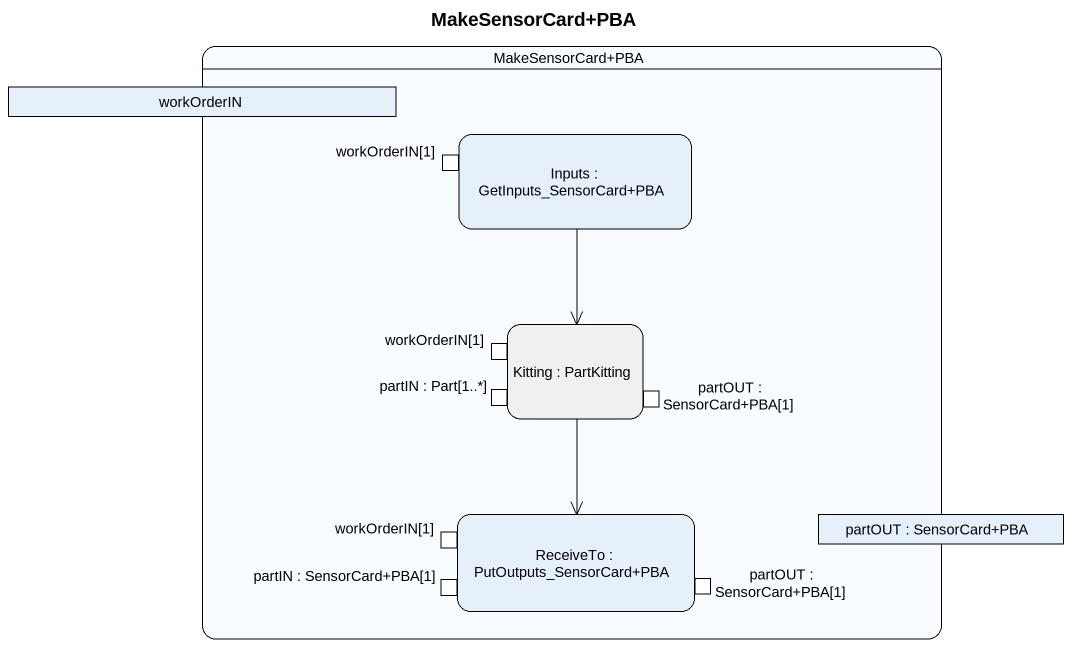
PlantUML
@startuml
title MakeSensorCard+PBA
hide empty description
state "MakeSensorCard+PBA" as MakeSensorCard_PBA {
  state workOrderIN <<object>>
  state "Inputs : GetInputs_SensorCard+PBA" as Inputs {
    state "workOrderIN[1]" as workOrderIN_1 <<inputPin>>
  }
  state "Kitting : PartKitting" as Kitting #F0F0F0 {
    state "workOrderIN[1]" as workOrderIN_1_2 <<inputPin>>
    state "partIN : Part[1..*]" as partIN_Part_1 <<inputPin>>
    state "partOUT : SensorCard+PBA[1]" as partOUT_SensorCard_PBA_1 <<outputPin>>
  }
  state "ReceiveTo : PutOutputs_SensorCard+PBA" as ReceiveTo {
    state "workOrderIN[1]" as workOrderIN_1_3 <<inputPin>>
    state "partIN : SensorCard+PBA[1]" as partIN_SensorCard_PBA_1 <<inputPin>>
    state "partOUT : SensorCard+PBA[1]" as partOUT_SensorCard_PBA_1_2 <<outputPin>>
  }
  state "partOUT : SensorCard+PBA" as partOUT <<object>>
}
Inputs --> Kitting
Kitting --> ReceiveTo
@enduml
